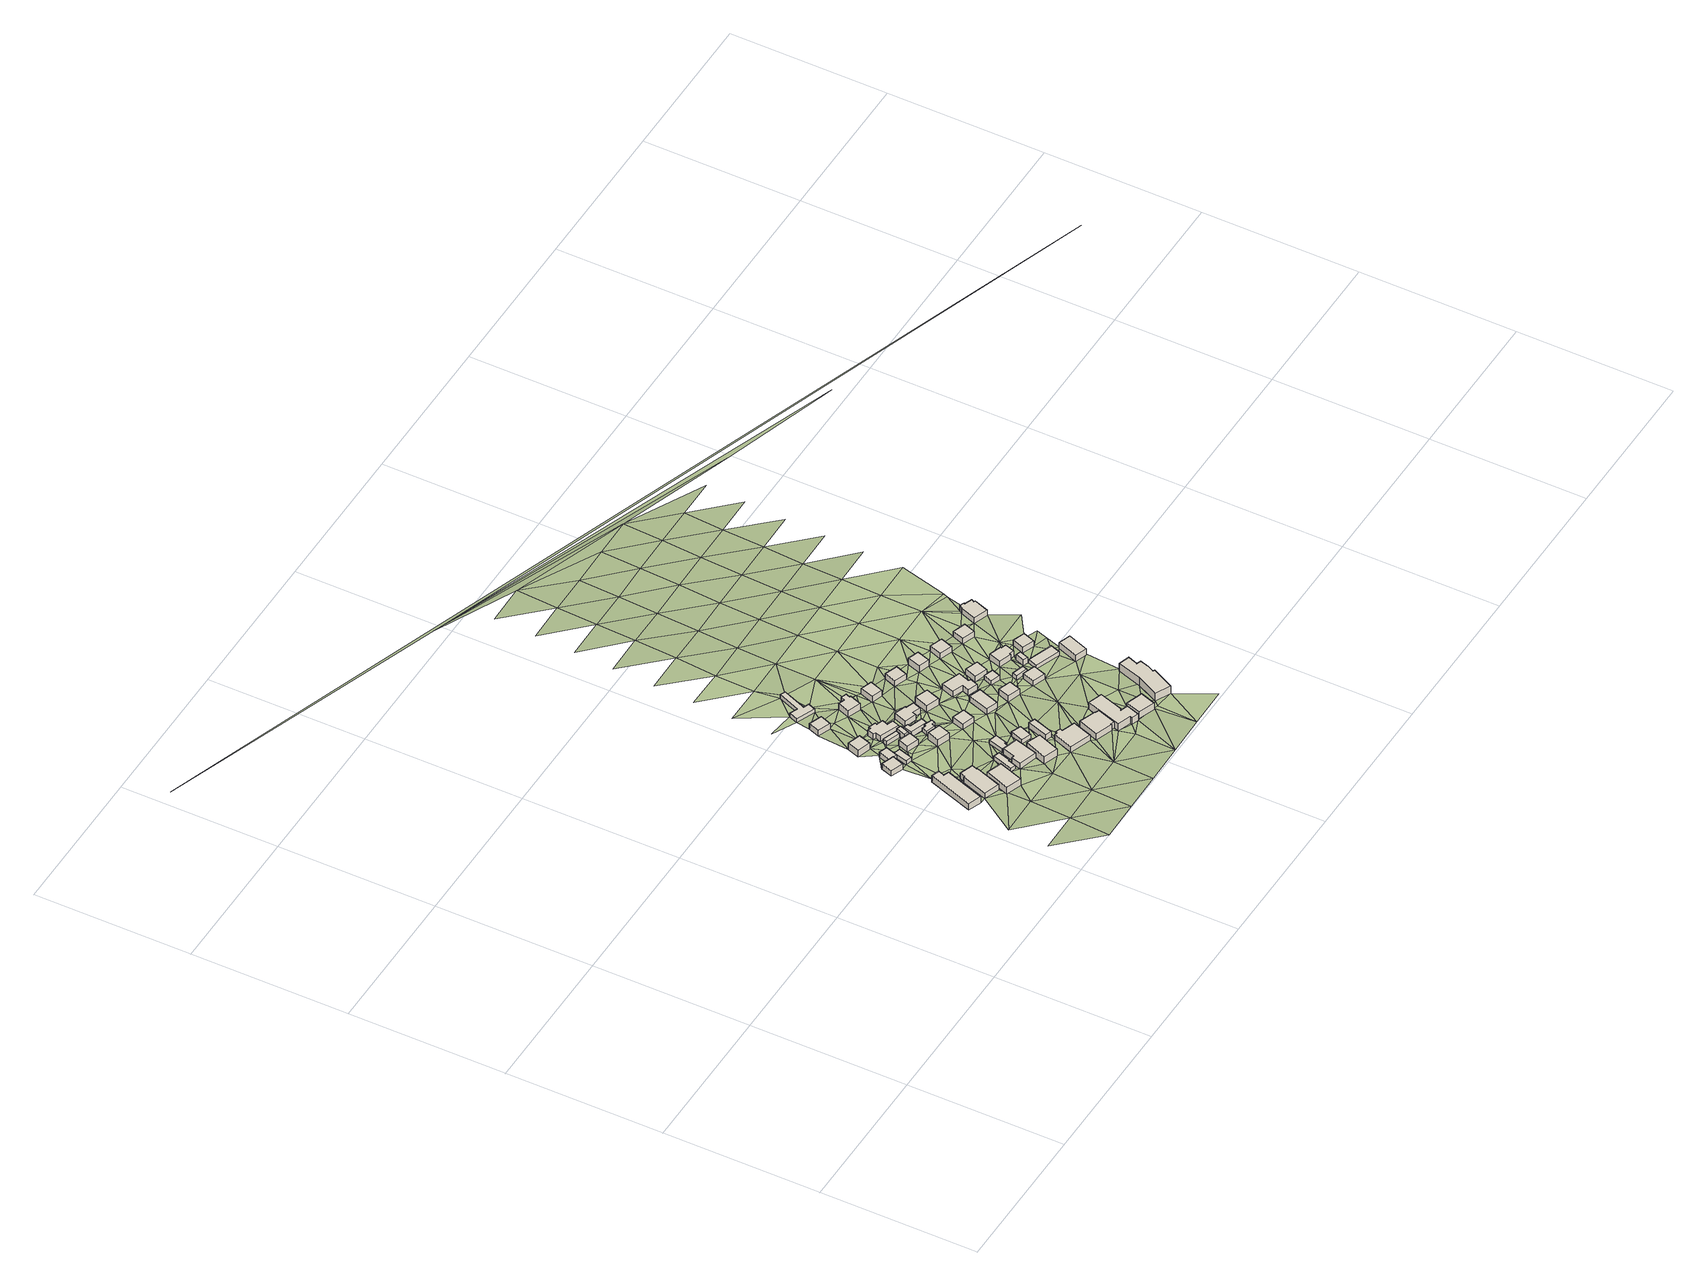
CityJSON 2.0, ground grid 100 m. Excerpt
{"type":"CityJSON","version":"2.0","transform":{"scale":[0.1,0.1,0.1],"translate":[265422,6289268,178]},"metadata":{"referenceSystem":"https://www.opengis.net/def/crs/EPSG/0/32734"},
"CityObjects":{
"building1":{"type":"Building","attributes":{"address":"20 Louwskloof Road Mamre 7347 Cape Town","building":"house","building:levels":"1","building_height":4.1,"roof_height":186.19,"ground_height":182.09,"plus_code":"4FRWFFRG+4QF"},"geometry":[{"type":"Solid","lod":"1","boundaries":[[[[0,1,2,3]],[[1,4,5,2]],[[4,6,7,5]],[[6,8,9,7]],[[8,10,11,9]],[[10,0,3,11]],[[3,2,5,7,9,11]],[[10,8,6,4,1,0]]]]}]},
"building2":{"type":"Building","attributes":{"address":"21 Louwskloof Road Mamre 7347 Cape Town","building":"house","building:levels":"1","building_height":4.1,"roof_height":186.96,"ground_height":182.86,"plus_code":"4FRWFFRG+3RV"},"geometry":[{"type":"Solid","lod":"1","boundaries":[[[[12,13,14,15]],[[13,16,17,14]],[[16,18,19,17]],[[18,20,21,19]],[[20,22,23,21]],[[22,24,25,23]],[[24,26,27,25]],[[26,12,15,27]],[[15,14,17,19,21,23,25,27]],[[26,24,22,20,18,16,13,12]]]]}]},
"building3":{"type":"Building","attributes":{"address":"44 Frans Street Mamre 7347 Cape Town","building":"house","building:levels":"1","building_height":4.1,"roof_height":186.82,"ground_height":182.72,"plus_code":"4FRWFFRG+7QF"},"geometry":[{"type":"Solid","lod":"1","boundaries":[[[[28,29,30,31]],[[29,32,33,30]],[[32,34,35,33]],[[34,36,37,35]],[[36,38,39,37]],[[38,28,31,39]],[[31,30,33,35,37,39]],[[38,36,34,32,29,28]]]]}]},
"building4":{"type":"Building","attributes":{"address":"22 Louwskloof Road Mamre 7347 Cape Town","building":"house","building:levels":"1","building_height":4.1,"roof_height":186.96,"ground_height":182.86,"plus_code":"4FRWFFRG+3V2"},"geometry":[{"type":"Solid","lod":"1","boundaries":[[[[40,41,42,43]],[[41,44,45,42]],[[44,46,47,45]],[[46,40,43,47]],[[43,42,45,47]],[[46,44,41,40]]]]}]},
"building5":{"type":"Building","attributes":{"address":"Frans Street Mamre 7347 Cape Town","building":"cabin","building:levels":"1","building_height":2.8,"roof_height":186.61,"ground_height":183.81,"plus_code":"4FRWFFRG+7RR"},"geometry":[{"type":"Solid","lod":"1","boundaries":[[[[28,38,48,49]],[[38,36,50,48]],[[36,51,52,50]],[[51,53,54,52]],[[53,55,56,54]],[[55,28,49,56]],[[49,48,50,52,54,56]],[[55,53,51,36,38,28]]]]}]},
"building6":{"type":"Building","attributes":{"address":"Frans Street Mamre 7347 Cape Town","building":"cabin","building:levels":"1","building_height":2.8,"roof_height":186.61,"ground_height":183.81,"plus_code":"4FRWFFRG+7R7"},"geometry":[{"type":"Solid","lod":"1","boundaries":[[[[57,58,59,60]],[[58,61,62,59]],[[61,63,64,62]],[[63,57,60,64]],[[60,59,62,64]],[[63,61,58,57]]]]}]},
"building7":{"type":"Building","attributes":{"address":"23 Denne Crescent Mamre 7347 Cape Town","building":"house","building:levels":"1","building_height":4.1,"roof_height":188.23,"ground_height":184.13,"plus_code":"4FRWFFRG+9Q5"},"geometry":[{"type":"Solid","lod":"1","boundaries":[[[[65,66,67,68]],[[66,69,70,67]],[[69,71,72,70]],[[71,65,68,72]],[[68,67,70,72]],[[71,69,66,65]]]]}]},
"building8":{"type":"Building","attributes":{"address":"Louwskloof Road Mamre 7347 Cape Town","building":"cabin","building:levels":"1","building_height":2.8,"roof_height":186.78,"ground_height":183.98,"plus_code":"4FRWFFRG+3WJ"},"geometry":[{"type":"Solid","lod":"1","boundaries":[[[[73,74,75,76]],[[74,77,78,75]],[[77,79,80,78]],[[79,81,82,80]],[[81,83,84,82]],[[83,73,76,84]],[[76,75,78,80,82,84]],[[83,81,79,77,74,73]]]]}]},
"building9":{"type":"Building","attributes":{"address":"Frans Street Mamre 7347 Cape Town","building":"yes","building:levels":"1","building_height":4.1,"roof_height":187.91,"ground_height":183.81,"plus_code":"4FRWFFRG+7VC"},"geometry":[{"type":"Solid","lod":"1","boundaries":[[[[85,86,87,88]],[[86,89,90,87]],[[89,91,92,90]],[[91,85,88,92]],[[88,87,90,92]],[[91,89,86,85]]]]}]},
"building10":{"type":"Building","attributes":{"address":"34 Denne Crescent Mamre 7347 Cape Town","building":"house","building:levels":"1","building_height":4.1,"roof_height":188.61,"ground_height":184.51,"plus_code":"4FRWFFRG+FR2"},"geometry":[{"type":"Solid","lod":"1","boundaries":[[[[93,94,95,96]],[[94,97,98,95]],[[97,99,100,98]],[[99,93,96,100]],[[96,95,98,100]],[[99,97,94,93]]]]}]},
"building11":{"type":"Building","attributes":{"building":"cabin","building:levels":"1","building_height":2.8,"roof_height":186.93,"ground_height":184.13,"plus_code":"4FRWFFRG+8V6"},"geometry":[{"type":"Solid","lod":"1","boundaries":[[[[101,102,103,104]],[[102,105,106,103]],[[105,107,108,106]],[[107,101,104,108]],[[104,103,106,108]],[[107,105,102,101]]]]}]},
"building12":{"type":"Building","attributes":{"address":"23 Louwskloof Road Mamre 7347 Cape Town","building":"house","building:levels":"1","building_height":4.1,"roof_height":188.08,"ground_height":183.98,"plus_code":"4FRWFFRG+3W5"},"geometry":[{"type":"Solid","lod":"1","boundaries":[[[[109,110,111,112]],[[110,113,114,111]],[[113,115,116,114]],[[115,117,118,116]],[[117,119,120,118]],[[119,109,112,120]],[[112,111,114,116,118,120]],[[119,117,115,113,110,109]]]]}]},
"building13":{"type":"Building","attributes":{"address":"21 Denne Crescent Mamre 7347 Cape Town","building":"house","building:levels":"1","building_height":4.1,"roof_height":188.23,"ground_height":184.13,"plus_code":"4FRWFFRG+8VM"},"geometry":[{"type":"Solid","lod":"1","boundaries":[[[[121,122,123,124]],[[122,125,126,123]],[[125,127,128,126]],[[127,129,130,128]],[[129,131,132,130]],[[131,133,134,132]],[[133,135,136,134]],[[135,137,138,136]],[[137,139,140,138]],[[139,141,142,140]],[[141,143,144,142]],[[143,121,124,144]],[[124,123,126,128,130,132,134,136,138,140,142,144]],[[143,141,139,137,135,133,131,129,127,125,122,121]]]]}]},
"building14":{"type":"Building","attributes":{"address":"Denne Crescent Mamre 7347 Cape Town","building":"yes","building:levels":"1","building_height":4.1,"roof_height":187.91,"ground_height":183.81,"plus_code":"4FRWFFRG+7VW"},"geometry":[{"type":"Solid","lod":"1","boundaries":[[[[145,146,147,148]],[[146,149,150,147]],[[149,151,152,150]],[[151,145,148,152]],[[148,147,150,152]],[[151,149,146,145]]]]}]},
"building15":{"type":"Building","attributes":{"address":"40 Frans Street Mamre 7347 Cape Town","building":"house","building:levels":"1","building_height":4.1,"roof_height":188.96,"ground_height":184.86,"plus_code":"4FRWFFRG+6WF"},"geometry":[{"type":"Solid","lod":"1","boundaries":[[[[153,154,155,156]],[[154,157,158,155]],[[157,159,160,158]],[[159,153,156,160]],[[156,155,158,160]],[[159,157,154,153]]]]}]},
"building16":{"type":"Building","attributes":{"building":"cabin","building:levels":"1","building_height":2.8,"roof_height":186.78,"ground_height":183.98,"plus_code":"4FRWFFRG+4X6"},"geometry":[{"type":"Solid","lod":"1","boundaries":[[[[161,162,163,164]],[[162,165,166,163]],[[165,167,168,166]],[[167,169,170,168]],[[169,171,172,170]],[[171,161,164,172]],[[164,163,166,168,170,172]],[[171,169,167,165,162,161]]]]}]},
"building17":{"type":"Building","attributes":{"address":"24 Louwskloof Road Mamre 7347 Cape Town","building":"house","building:levels":"1","building_height":4.1,"roof_height":188.08,"ground_height":183.98,"plus_code":"4FRWFFRG+2XH"},"geometry":[{"type":"Solid","lod":"1","boundaries":[[[[173,174,175,176]],[[174,177,178,175]],[[177,179,180,178]],[[179,173,176,180]],[[176,175,178,180]],[[179,177,174,173]]]]}]},
"building18":{"type":"Building","attributes":{"building":"cabin","building:levels":"1","building_height":2.8,"roof_height":187.66,"ground_height":184.86,"plus_code":"4FRWFFRG+7WJ"},"geometry":[{"type":"Solid","lod":"1","boundaries":[[[[181,182,183,184]],[[182,185,186,183]],[[185,187,188,186]],[[187,189,190,188]],[[189,191,192,190]],[[191,181,184,192]],[[184,183,186,188,190,192]],[[191,189,187,185,182,181]]]]}]},
"building19":{"type":"Building","attributes":{"address":"32 Denne Crescent Mamre 7347 Cape Town","building":"cabin","building:levels":"1","building_height":2.8,"roof_height":187.82,"ground_height":185.02,"plus_code":"4FRWFFRG+GVJ"},"geometry":[{"type":"Solid","lod":"1","boundaries":[[[[193,194,195,196]],[[194,197,198,195]],[[197,199,200,198]],[[199,201,202,200]],[[201,203,204,202]],[[203,205,206,204]],[[205,207,208,206]],[[207,193,196,208]],[[196,195,198,200,202,204,206,208]],[[207,205,203,201,199,197,194,193]]]]}]},
"building20":{"type":"Building","attributes":{"building":"cabin","building:levels":"1","building_height":2.8,"roof_height":187.66,"ground_height":184.86,"plus_code":"4FRWFFRG+7W4"},"geometry":[{"type":"Solid","lod":"1","boundaries":[[[[209,210,211,212]],[[210,213,214,211]],[[213,215,216,214]],[[215,217,218,216]],[[217,219,220,218]],[[219,221,222,220]],[[221,223,224,222]],[[223,209,212,224]],[[212,211,214,216,218,220,222,224]],[[223,221,219,217,215,213,210,209]]]]}]},
"building21":{"type":"Building","attributes":{"address":"Louwskloof Road Mamre 7347 Cape Town","building":"cabin","building:levels":"1","building_height":2.8,"roof_height":187.24,"ground_height":184.44,"plus_code":"4FRWFFRH+32J"},"geometry":[{"type":"Solid","lod":"1","boundaries":[[[[225,226,227,228]],[[226,229,230,227]],[[229,231,232,230]],[[231,225,228,232]],[[228,227,230,232]],[[231,229,226,225]]]]}]},
"building22":{"type":"Building","attributes":{"address":"30 Denne Crescent Mamre 7347 Cape Town","building":"house","building:levels":"1","building_height":4.1,"roof_height":189.27,"ground_height":185.17,"plus_code":"4FRWFFRG+CWC"},"geometry":[{"type":"Solid","lod":"1","boundaries":[[[[233,234,235,236]],[[234,237,238,235]],[[237,239,240,238]],[[239,241,242,240]],[[241,243,244,242]],[[243,245,246,244]],[[245,247,248,246]],[[247,233,236,248]],[[236,235,238,240,242,244,246,248]],[[247,245,243,241,239,237,234,233]]]]}]},
"building23":{"type":"Building","attributes":{"address":"19 Denne Crescent Mamre 7347 Cape Town","building":"house","building:levels":"1","building_height":4.1,"roof_height":189.05,"ground_height":184.95,"plus_code":"4FRWFFRG+8W5"},"geometry":[{"type":"Solid","lod":"1","boundaries":[[[[249,250,251,252]],[[250,253,254,251]],[[253,255,256,254]],[[255,257,258,256]],[[257,259,260,258]],[[259,261,262,260]],[[261,263,264,262]],[[263,249,252,264]],[[252,251,254,256,258,260,262,264]],[[263,261,259,257,255,253,250,249]]]]}]},
"building24":{"type":"Building","attributes":{"address":"38 Frans Street Mamre 7347 Cape Town","building":"house","building:levels":"1","building_height":4.1,"roof_height":188.87,"ground_height":184.77,"plus_code":"4FRWFFRG+6X5"},"geometry":[{"type":"Solid","lod":"1","boundaries":[[[[265,266,267,268]],[[266,269,270,267]],[[269,271,272,270]],[[271,265,268,272]],[[268,267,270,272]],[[271,269,266,265]]]]}]},
"building25":{"type":"Building","attributes":{"address":"25 Louwskloof Road Mamre 7347 Cape Town","building":"house","building:levels":"1","building_height":4.1,"roof_height":187.24,"ground_height":183.14,"plus_code":"4FRWFFQH+X3J"},"geometry":[{"type":"Solid","lod":"1","boundaries":[[[[273,274,275,276]],[[274,277,278,275]],[[277,279,280,278]],[[279,281,282,280]],[[281,283,284,282]],[[283,285,286,284]],[[285,287,288,286]],[[287,273,276,288]],[[276,275,278,280,282,284,286,288]],[[287,285,283,281,279,277,274,273]]]]}]},
"building26":{"type":"Building","attributes":{"address":"Louwskloof Road Mamre 7347 Cape Town","building":"garage","building:levels":"1","building_height":4.1,"roof_height":188.54,"ground_height":184.44,"plus_code":"4FRWFFRH+325"},"geometry":[{"type":"Solid","lod":"1","boundaries":[[[[289,290,291,292]],[[290,293,294,291]],[[293,295,296,294]],[[295,289,292,296]],[[292,291,294,296]],[[295,293,290,289]]]]}]},
"building27":{"type":"Building","attributes":{"address":"17 Denne Crescent Mamre 7347 Cape Town","building":"house","building:levels":"1","building_height":4.1,"roof_height":189.68,"ground_height":185.58,"plus_code":"4FRWFFRH+72R"},"geometry":[{"type":"Solid","lod":"1","boundaries":[[[[297,298,299,300]],[[298,301,302,299]],[[301,303,304,302]],[[303,297,300,304]],[[300,299,302,304]],[[303,301,298,297]]]]}]},
"building28":{"type":"Building","attributes":{"address":"28 Denne Crescent Mamre 7347 Cape Town","building":"house","building:levels":"1","building_height":4.1,"roof_height":189.27,"ground_height":185.17,"plus_code":"4FRWFFRG+CX3"},"geometry":[{"type":"Solid","lod":"1","boundaries":[[[[305,306,307,308]],[[306,309,310,307]],[[309,311,312,310]],[[311,305,308,312]],[[308,307,310,312]],[[311,309,306,305]]]]}]},
"building29":{"type":"Building","attributes":{"address":"26 Louwskloof Road Mamre 7347 Cape Town","building":"house","building:levels":"1","building_height":4.1,"roof_height":187.64,"ground_height":183.54,"plus_code":"4FRWFFQH+X48"},"geometry":[{"type":"Solid","lod":"1","boundaries":[[[[313,314,315,316]],[[314,317,318,315]],[[317,319,320,318]],[[319,321,322,320]],[[321,323,324,322]],[[323,325,326,324]],[[325,327,328,326]],[[327,313,316,328]],[[316,315,318,320,322,324,326,328]],[[327,325,323,321,319,317,314,313]]]]}]},
"building30":{"type":"Building","attributes":{"address":"36 Frans Street Mamre 7347 Cape Town","building":"house","building:levels":"1","building_height":4.1,"roof_height":189.36,"ground_height":185.26,"plus_code":"4FRWFFRH+53V"},"geometry":[{"type":"Solid","lod":"1","boundaries":[[[[329,330,331,332]],[[330,333,334,331]],[[333,335,336,334]],[[335,329,332,336]],[[332,331,334,336]],[[335,333,330,329]]]]}]},
"building31":{"type":"Building","attributes":{"address":"27 Louwskloof Road Mamre 7347 Cape Town","building":"house","building:levels":"1","building_height":4.1,"roof_height":187.64,"ground_height":183.54,"plus_code":"4FRWFFQH+X58"},"geometry":[{"type":"Solid","lod":"1","boundaries":[[[[337,338,339,340]],[[338,341,342,339]],[[341,343,344,342]],[[343,345,346,344]],[[345,347,348,346]],[[347,349,350,348]],[[349,351,352,350]],[[351,353,354,352]],[[353,337,340,354]],[[340,339,342,344,346,348,350,352,354]],[[353,351,349,347,345,343,341,338,337]]]]}]},
"building32":{"type":"Building","attributes":{"address":"15 Denne Crescent Mamre 7347 Cape Town","building":"house","building:levels":"1","building_height":4.1,"roof_height":189.68,"ground_height":185.58,"plus_code":"4FRWFFRH+735"},"geometry":[{"type":"Solid","lod":"1","boundaries":[[[[355,356,357,358]],[[356,359,360,357]],[[359,361,362,360]],[[361,363,364,362]],[[363,365,366,364]],[[365,367,368,366]],[[367,369,370,368]],[[369,355,358,370]],[[358,357,360,362,364,366,368,370]],[[369,367,365,363,361,359,356,355]]]]}]},
"building33":{"type":"Building","attributes":{"address":"26 Denne Crescent Mamre 7347 Cape Town","building":"house","building:levels":"1","building_height":4.1,"roof_height":189.79,"ground_height":185.69,"plus_code":"4FRWFFRH+92Q"},"geometry":[{"type":"Solid","lod":"1","boundaries":[[[[371,372,373,374]],[[372,375,376,373]],[[375,377,378,376]],[[377,371,374,378]],[[374,373,376,378]],[[377,375,372,371]]]]}]},
"building34":{"type":"Building","attributes":{"address":"34 Frans Street Mamre 7347 Cape Town","building":"house","building:levels":"1","building_height":4.1,"roof_height":189.6,"ground_height":185.5,"plus_code":"4FRWFFRH+547"},"geometry":[{"type":"Solid","lod":"1","boundaries":[[[[379,380,381,382]],[[380,383,384,381]],[[383,385,386,384]],[[385,379,382,386]],[[382,381,384,386]],[[385,383,380,379]]]]}]},
"building35":{"type":"Building","attributes":{"address":"28 Louwskloof Road Mamre 7347 Cape Town","building":"house","building:levels":"1","building_height":4.1,"roof_height":187.34,"ground_height":183.24,"plus_code":"4FRWFFQH+W68"},"geometry":[{"type":"Solid","lod":"1","boundaries":[[[[387,388,389,390]],[[388,391,392,389]],[[391,393,394,392]],[[393,387,390,394]],[[390,389,392,394]],[[393,391,388,387]]]]}]},
"building36":{"type":"Building","attributes":{"building":"cabin","building:levels":"1","building_height":2.8,"roof_height":188.76,"ground_height":185.96,"plus_code":"4FRWFFRH+656"},"geometry":[{"type":"Solid","lod":"1","boundaries":[[[[395,396,397,398]],[[396,399,400,397]],[[399,401,402,400]],[[401,395,398,402]],[[398,397,400,402]],[[401,399,396,395]]]]}]},
"building37":{"type":"Building","attributes":{"address":"13 Denne Crescent Mamre 7347 Cape Town","building":"house","building:levels":"1","building_height":4.1,"roof_height":190.06,"ground_height":185.96,"plus_code":"4FRWFFRH+64X"},"geometry":[{"type":"Solid","lod":"1","boundaries":[[[[403,404,405,406]],[[404,407,408,405]],[[407,409,410,408]],[[409,403,406,410]],[[406,405,408,410]],[[409,407,404,403]]]]}]},
"building38":{"type":"Building","attributes":{"address":"24 Denne Crescent Mamre 7347 Cape Town","building":"house","building:levels":"1","building_height":4.1,"roof_height":190.42,"ground_height":186.32,"plus_code":"4FRWFFRH+947"},"geometry":[{"type":"Solid","lod":"1","boundaries":[[[[411,412,413,414]],[[412,415,416,413]],[[415,417,418,416]],[[417,411,414,418]],[[414,413,416,418]],[[417,415,412,411]]]]}]},
"building39":{"type":"Building","attributes":{"address":"32 Frans Street Mamre 7347 Cape Town","building":"house","building:levels":"1","building_height":4.1,"roof_height":189.6,"ground_height":185.5,"plus_code":"4FRWFFRH+45Q"},"geometry":[{"type":"Solid","lod":"1","boundaries":[[[[419,420,421,422]],[[420,423,424,421]],[[423,425,426,424]],[[425,419,422,426]],[[422,421,424,426]],[[425,423,420,419]]]]}]},
"building40":{"type":"Building","attributes":{"building":"cabin","building:levels":"1","building_height":2.8,"roof_height":188.3,"ground_height":185.5,"plus_code":"4FRWFFRH+559"},"geometry":[{"type":"Solid","lod":"1","boundaries":[[[[427,428,429,430]],[[428,431,432,429]],[[431,433,434,432]],[[433,427,430,434]],[[430,429,432,434]],[[433,431,428,427]]]]}]},
"building41":{"type":"Building","attributes":{"address":"22 Denne Crescent Mamre 7347 Cape Town","building":"house","building:levels":"1","building_height":4.1,"roof_height":190.42,"ground_height":186.32,"plus_code":"4FRWFFRH+85P"},"geometry":[{"type":"Solid","lod":"1","boundaries":[[[[435,436,437,438]],[[436,439,440,437]],[[439,441,442,440]],[[441,435,438,442]],[[438,437,440,442]],[[441,439,436,435]]]]}]},
"building42":{"type":"Building","attributes":{"address":"29 Louwskloof Road Mamre 7347 Cape Town","building":"house","building:levels":"1","building_height":4.1,"roof_height":189.03,"ground_height":184.93,"plus_code":"4FRWFFQH+W8M"},"geometry":[{"type":"Solid","lod":"1","boundaries":[[[[443,444,445,446]],[[444,447,448,445]],[[447,449,450,448]],[[449,451,452,450]],[[451,453,454,452]],[[453,455,456,454]],[[455,457,458,456]],[[457,459,460,458]],[[459,461,462,460]],[[461,443,446,462]],[[446,445,448,450,452,454,456,458,460,462]],[[461,459,457,455,453,451,449,447,444,443]]]]}]},
"building43":{"type":"Building","attributes":{"address":"11 Denne Crescent Mamre 7347 Cape Town","building":"house","building:levels":"1","building_height":4.1,"roof_height":190.44,"ground_height":186.34,"plus_code":"4FRWFFRH+667"},"geometry":[{"type":"Solid","lod":"1","boundaries":[[[[463,464,465,466]],[[464,467,468,465]],[[467,469,470,468]],[[469,471,472,470]],[[471,473,474,472]],[[473,475,476,474]],[[475,477,478,476]],[[477,463,466,478]],[[466,465,468,470,472,474,476,478]],[[477,475,473,471,469,467,464,463]]]]}]},
"building44":{"type":"Building","attributes":{"address":"Denne Crescent Mamre 7347 Cape Town","building":"yes","building:levels":"1","building_height":4.1,"roof_height":189.75,"ground_height":185.65,"plus_code":"4FRWFFRH+56Q"},"geometry":[{"type":"Solid","lod":"1","boundaries":[[[[479,480,481,482]],[[480,483,484,481]],[[483,485,486,484]],[[485,479,482,486]],[[482,481,484,486]],[[485,483,480,479]]]]}]},
"building45":{"type":"Building","attributes":{"address":"Frans Street Mamre 7347 Cape Town","building":"cabin","building:levels":"1","building_height":2.8,"roof_height":188.45,"ground_height":185.65,"plus_code":"4FRWFFRH+47V"},"geometry":[{"type":"Solid","lod":"1","boundaries":[[[[487,488,489,490]],[[488,491,492,489]],[[491,493,494,492]],[[493,487,490,494]],[[490,489,492,494]],[[493,491,488,487]]]]}]},
"building46":{"type":"Building","attributes":{"address":"20 Denne Crescent Mamre 7347 Cape Town","building":"house","building:levels":"1","building_height":4.1,"roof_height":190.95,"ground_height":186.85,"plus_code":"4FRWFFRH+869"},"geometry":[{"type":"Solid","lod":"1","boundaries":[[[[495,496,497,498]],[[496,499,500,497]],[[499,501,502,500]],[[501,495,498,502]],[[498,497,500,502]],[[501,499,496,495]]]]}]},
"building47":{"type":"Building","attributes":{"address":"9 Denne Crescent Mamre 7347 Cape Town","building":"house","building:levels":"1","building_height":4.1,"roof_height":189.75,"ground_height":185.65,"plus_code":"4FRWFFRH+675"},"geometry":[{"type":"Solid","lod":"1","boundaries":[[[[503,504,505,506]],[[504,507,508,505]],[[507,509,510,508]],[[509,503,506,510]],[[506,505,508,510]],[[509,507,504,503]]]]}]},
"building48":{"type":"Building","attributes":{"address":"Frans Street Mamre 7347 Cape Town","building":"house","building:levels":"1","building_height":4.1,"roof_height":189.6,"ground_height":185.5,"plus_code":"4FRWFFRH+484"},"geometry":[{"type":"Solid","lod":"1","boundaries":[[[[511,512,513,514]],[[512,515,516,513]],[[515,517,518,516]],[[517,511,514,518]],[[514,513,516,518]],[[517,515,512,511]]]]}]},
"building49":{"type":"Building","attributes":{"address":"18 Denne Crescent Mamre 7347 Cape Town","building":"house","building:levels":"1","building_height":4.1,"roof_height":190.95,"ground_height":186.85,"plus_code":"4FRWFFRH+88G"},"geometry":[{"type":"Solid","lod":"1","boundaries":[[[[519,520,521,522]],[[520,523,524,521]],[[523,525,526,524]],[[525,527,528,526]],[[527,529,530,528]],[[529,531,532,530]],[[531,533,534,532]],[[533,535,536,534]],[[535,537,538,536]],[[537,519,522,538]],[[522,521,524,526,528,530,532,534,536,538]],[[537,535,533,531,529,527,525,523,520,519]]]]}]},
"terrain1":{"type":"TINRelief","geometry":[{"type":"CompositeSurface","lod":"1","boundaries":[[[539,540,541]],[[540,542,543]],[[543,544,18]],[[544,543,542]],[[545,540,539]],[[546,1,18]],[[18,544,20]],[[546,547,1]],[[548,542,540]],[[44,544,542]],[[548,540,545]],[[544,549,20]],[[550,546,551]],[[552,553,547]],[[547,546,550]],[[554,58,34]],[[552,61,554]],[[20,549,22]],[[547,555,552]],[[58,554,61]],[[550,555,547]],[[34,58,556]],[[44,542,557]],[[28,558,29]],[[555,550,559]],[[557,542,548]],[[58,560,556]],[[24,22,559]],[[57,560,58]],[[66,558,561]],[[83,562,44]],[[83,44,109]],[[555,154,552]],[[549,81,22]],[[560,57,563]],[[61,552,154]],[[559,22,81]],[[109,44,557]],[[563,561,558]],[[57,63,563]],[[61,86,63]],[[549,562,81]],[[61,564,86]],[[548,545,565]],[[109,73,83]],[[562,83,81]],[[154,564,61]],[[63,85,563]],[[563,566,561]],[[567,555,559]],[[73,109,119]],[[85,63,86]],[[73,119,74]],[[568,563,85]],[[568,566,563]],[[65,569,93]],[[86,564,89]],[[570,561,127]],[[570,569,65]],[[561,566,131]],[[77,74,119]],[[131,127,561]],[[173,109,557]],[[77,119,117]],[[559,81,567]],[[564,154,89]],[[555,571,154]],[[274,557,548]],[[570,127,125]],[[117,115,77]],[[131,129,127]],[[568,85,101]],[[110,109,173]],[[193,207,572]],[[115,79,77]],[[566,573,131]],[[570,125,121]],[[555,567,571]],[[85,146,101]],[[574,548,565]],[[91,146,85]],[[570,575,569]],[[173,557,576]],[[577,81,79]],[[162,79,115]],[[578,89,154]],[[125,122,121]],[[89,182,91]],[[573,579,131]],[[149,146,91]],[[574,274,548]],[[146,579,101]],[[233,570,121]],[[133,131,579]],[[217,182,89]],[[79,162,577]],[[115,165,162]],[[193,580,194]],[[578,217,89]],[[91,182,149]],[[569,575,581]],[[110,173,582]],[[573,101,579]],[[577,567,81]],[[233,575,570]],[[576,557,274]],[[581,194,580]],[[149,182,583]],[[115,113,165]],[[149,583,584]],[[585,207,203]],[[215,182,217]],[[133,579,584]],[[582,113,110]],[[143,233,121]],[[165,169,167]],[[139,143,141]],[[578,219,217]],[[113,169,165]],[[210,182,215]],[[250,584,583]],[[133,584,250]],[[137,586,139]],[[581,575,247]],[[587,219,578]],[[588,250,583]],[[133,250,586]],[[567,577,589]],[[590,182,210]],[[567,266,571]],[[582,225,113]],[[215,213,210]],[[205,203,207]],[[194,581,247]],[[571,266,587]],[[247,575,233]],[[585,203,591]],[[143,139,592]],[[169,113,593]],[[139,586,249]],[[594,253,588]],[[250,249,586]],[[582,595,225]],[[592,233,143]],[[253,250,588]],[[589,169,593]],[[219,587,223]],[[593,113,225]],[[576,274,273]],[[221,219,223]],[[574,565,596]],[[576,290,597]],[[210,209,590]],[[197,194,247]],[[598,253,594]],[[567,589,599]],[[582,597,595]],[[290,576,273]],[[567,599,266]],[[277,274,574]],[[600,223,587]],[[590,209,598]],[[209,223,601]],[[600,587,266]],[[197,201,199]],[[139,249,602]],[[223,600,601]],[[591,603,604]],[[600,209,601]],[[247,605,197]],[[139,606,592]],[[253,598,257]],[[598,209,298]],[[290,273,293]],[[602,606,139]],[[597,290,289]],[[574,314,277]],[[289,595,597]],[[247,607,605]],[[255,253,257]],[[201,591,203]],[[249,263,602]],[[209,600,298]],[[608,589,593]],[[273,285,293]],[[285,273,287]],[[595,289,609]],[[598,298,257]],[[333,599,589]],[[314,574,610]],[[263,261,259]],[[285,295,293]],[[608,593,609]],[[603,611,612]],[[613,574,596]],[[614,615,616]],[[201,197,617]],[[616,592,618]],[[605,617,197]],[[257,298,259]],[[608,333,589]],[[592,606,618]],[[602,263,297]],[[295,609,289]],[[283,295,285]],[[600,619,298]],[[619,600,620]],[[618,614,616]],[[599,333,620]],[[259,297,263]],[[574,338,610]],[[574,613,338]],[[283,281,279]],[[606,602,309]],[[621,277,314]],[[298,297,259]],[[617,605,614]],[[201,622,591]],[[623,618,606]],[[621,279,277]],[[591,622,603]],[[614,618,617]],[[380,609,295]],[[602,297,372]],[[624,625,611]],[[626,620,333]],[[602,372,309]],[[608,609,380]],[[618,623,617]],[[620,627,619]],[[333,608,335]],[[295,283,628]],[[622,201,617]],[[620,626,627]],[[629,610,630]],[[283,279,628]],[[338,630,610]],[[623,631,617]],[[345,613,596]],[[619,627,356]],[[335,608,380]],[[338,613,343]],[[611,603,632]],[[628,279,621]],[[633,619,355]],[[297,633,634]],[[356,355,619]],[[635,636,624]],[[637,630,338]],[[309,638,631]],[[372,297,634]],[[638,309,372]],[[341,338,343]],[[361,627,626]],[[380,295,639]],[[343,613,345]],[[603,622,632]],[[356,627,359]],[[640,641,621]],[[361,626,642]],[[335,380,643]],[[639,295,628]],[[361,359,627]],[[335,643,642]],[[637,338,641]],[[640,644,637]],[[633,355,634]],[[345,596,645]],[[641,628,621]],[[646,624,611]],[[634,375,372]],[[642,363,361]],[[637,641,640]],[[596,647,645]],[[617,631,648]],[[638,649,631]],[[650,651,635]],[[648,622,617]],[[652,345,388]],[[646,611,632]],[[642,643,653]],[[654,655,652]],[[634,355,412]],[[642,653,363]],[[375,634,412]],[[645,388,345]],[[652,388,656]],[[638,657,649]],[[654,652,656]],[[649,648,631]],[[363,404,658]],[[653,643,659]],[[420,639,628]],[[658,660,367]],[[635,624,661]],[[656,662,654]],[[653,663,363]],[[404,363,663]],[[664,665,650]],[[639,666,659]],[[660,667,355]],[[375,411,657]],[[412,355,667]],[[411,375,412]],[[403,658,404]],[[639,420,666]],[[668,632,622]],[[403,660,658]],[[649,657,411]],[[659,401,653]],[[624,646,661]],[[647,669,645]],[[670,628,641]],[[423,420,628]],[[428,659,666]],[[663,407,404]],[[648,668,622]],[[401,659,427]],[[420,419,666]],[[662,656,671]],[[428,427,659]],[[669,443,645]],[[672,650,635]],[[641,662,670]],[[666,419,428]],[[673,407,663]],[[444,669,647]],[[660,403,436]],[[674,645,443]],[[656,674,671]],[[667,660,436]],[[646,632,675]],[[628,670,423]],[[635,661,672]],[[673,409,407]],[[464,673,401]],[[464,401,427]],[[428,419,431]],[[676,649,411]],[[669,444,443]],[[676,648,649]],[[668,675,632]],[[671,670,662]],[[444,647,677]],[[439,403,409]],[[674,443,678]],[[679,431,419]],[[667,435,680]],[[427,433,464]],[[681,664,650]],[[436,403,439]],[[409,673,463]],[[435,667,436]],[[671,674,678]],[[463,673,464]],[[676,411,680]],[[423,488,679]],[[682,661,646]],[[431,679,488]],[[431,488,433]],[[650,672,681]],[[433,683,464]],[[433,488,480]],[[684,664,685]],[[648,686,668]],[[680,435,676]],[[675,682,646]],[[480,683,433]],[[480,488,487]],[[463,495,409]],[[670,512,423]],[[423,491,488]],[[671,687,670]],[[687,671,678]],[[439,409,495]],[[480,487,483]],[[683,480,479]],[[676,686,648]],[[672,661,688]],[[683,689,690]],[[676,435,441]],[[479,689,683]],[[491,423,512]],[[483,487,504]],[[689,479,485]],[[439,495,441]],[[675,668,691]],[[483,504,485]],[[682,688,661]],[[485,504,689]],[[692,463,693]],[[694,693,695]],[[463,496,495]],[[696,670,687]],[[670,696,512]],[[691,668,686]],[[487,507,504]],[[441,495,501]],[[697,694,689]],[[689,504,697]],[[664,681,698]],[[463,692,496]],[[692,693,694]],[[699,681,672]],[[487,493,507]],[[692,694,697]],[[700,682,675]],[[701,676,441]],[[702,491,512]],[[688,699,672]],[[686,676,701]],[[493,491,702]],[[501,701,441]],[[691,700,675]],[[692,697,703]],[[501,499,704]],[[493,705,507]],[[692,519,496]],[[493,702,705]],[[688,682,706]],[[499,496,519]],[[699,698,681]],[[701,501,704]],[[707,703,507]],[[704,499,519]],[[708,691,686]],[[507,705,707]],[[706,682,700]],[[692,703,709]],[[692,710,519]],[[664,698,685]],[[708,686,701]],[[704,519,537]],[[711,699,688]],[[704,537,701]],[[712,713,684]],[[709,710,692]],[[700,691,714]],[[711,688,706]],[[701,537,533]],[[708,714,691]],[[533,537,535]],[[715,698,699]],[[701,533,716]],[[708,701,717]],[[718,706,700]],[[715,699,711]],[[719,716,533]],[[701,716,717]],[[718,700,714]],[[720,684,685]],[[711,706,721]],[[685,698,715]],[[714,708,722]],[[717,722,708]],[[706,718,721]],[[723,715,711]],[[724,718,714]],[[711,721,723]],[[725,685,715]],[[721,718,726]],[[715,723,725]],[[727,723,721]],[[685,725,728]],[[729,725,723]],[[684,720,730]]]}]}
},
"vertices":[
[2102,769,34],[2184,740,34],[2184,740,82],[2102,769,82],[2272,993,34],[2272,993,82],[2239,1004,34],[2239,1004,82],[2253,1043,34],[2253,1043,82],[2203,1060,34],[2203,1060,82],
[2290,928,49],[2278,893,49],[2278,893,90],[2290,928,90],[2271,897,49],[2271,897,90],[2211,730,49],[2211,730,90],[2310,696,49],[2310,696,90],[2369,863,49],[2369,863,90],[2364,864,49],[2364,864,90],[2376,899,49],[2376,899,90],
[2201,1329,47],[2149,1348,47],[2149,1348,88],[2201,1329,88],[2122,1273,47],[2122,1273,88],[2201,1245,47],[2201,1245,88],[2227,1316,47],[2227,1316,88],[2228,1321,47],[2228,1321,88],
[2368,801,38],[2314,645,38],[2314,645,90],[2368,801,90],[2412,611,38],[2412,611,90],[2466,767,38],[2466,767,90],
[2228,1321,86],[2201,1329,86],[2227,1316,86],[2251,1309,47],[2251,1309,86],[2277,1390,47],[2277,1390,86],[2225,1406,47],[2225,1406,86],
[2259,1332,58],[2232,1241,58],[2232,1241,86],[2259,1332,86],[2273,1229,58],[2273,1229,86],[2300,1320,58],[2300,1320,86],
[2190,1586,53],[2165,1508,53],[2165,1508,102],[2190,1586,102],[2248,1482,53],[2248,1482,102],[2273,1559,53],[2273,1559,102],
[2494,690,60],[2510,741,60],[2510,741,88],[2494,690,88],[2517,741,60],[2517,741,88],[2542,820,60],[2542,820,88],[2502,832,60],[2502,832,88],[2461,701,60],[2461,701,88],
[2349,1352,58],[2327,1285,58],[2327,1285,99],[2349,1352,99],[2407,1259,58],[2407,1259,99],[2429,1326,58],[2429,1326,99],
[2195,1779,64],[2277,1749,64],[2277,1749,106],[2195,1779,106],[2303,1819,64],[2303,1819,106],[2221,1849,64],[2221,1849,106],
[2409,1380,58],[2418,1407,58],[2418,1407,89],[2409,1380,89],[2327,1438,58],[2327,1438,89],[2318,1411,58],[2318,1411,89],
[2508,669,60],[2626,635,60],[2626,635,101],[2508,669,101],[2668,780,60],[2668,780,101],[2569,809,60],[2569,809,101],[2545,728,60],[2545,728,101],[2526,733,60],[2526,733,101],
[2360,1548,61],[2356,1534,61],[2356,1534,102],[2360,1548,102],[2335,1541,61],[2335,1541,102],[2321,1498,61],[2321,1498,102],[2337,1492,61],[2337,1492,102],[2325,1458,61],[2325,1458,102],[2453,1409,61],[2453,1409,102],[2468,1456,61],[2468,1456,102],[2430,1469,61],[2430,1469,102],[2443,1507,61],[2443,1507,102],[2402,1520,61],[2402,1520,102],[2406,1533,61],[2406,1533,102],
[2426,1408,58],[2404,1349,58],[2404,1349,99],[2426,1408,99],[2433,1338,58],[2433,1338,99],[2455,1398,58],[2455,1398,99],
[2473,1234,58],[2447,1158,58],[2447,1158,110],[2473,1234,110],[2528,1130,58],[2528,1130,110],[2554,1207,58],[2554,1207,110],
[2605,917,60],[2576,819,60],[2576,819,88],[2605,917,88],[2616,807,60],[2616,807,88],[2624,831,60],[2624,831,88],[2634,827,60],[2634,827,88],[2657,902,60],[2657,902,88],
[2622,577,46],[2712,544,46],[2712,544,101],[2622,577,101],[2765,687,46],[2765,687,101],[2675,720,46],[2675,720,101],
[2460,1381,58],[2441,1325,58],[2441,1325,97],[2460,1381,97],[2553,1288,58],[2553,1288,97],[2566,1326,58],[2566,1326,97],[2483,1354,58],[2483,1354,97],[2488,1372,58],[2488,1372,97],
[2226,1933,70],[2345,1885,70],[2345,1885,98],[2226,1933,98],[2364,1932,70],[2364,1932,98],[2329,1946,70],[2329,1946,98],[2389,2096,70],[2389,2096,98],[2355,2110,70],[2355,2110,98],[2298,1970,70],[2298,1970,98],[2249,1990,70],[2249,1990,98],
[2584,1273,69],[2531,1290,69],[2531,1290,97],[2584,1273,97],[2527,1278,69],[2527,1278,97],[2501,1286,69],[2501,1286,97],[2490,1252,69],[2490,1252,97],[2549,1233,69],[2549,1233,97],[2556,1255,69],[2556,1255,97],[2576,1248,69],[2576,1248,97],
[2689,759,60],[2752,736,60],[2752,736,92],[2689,759,92],[2782,817,60],[2782,817,92],[2720,841,60],[2720,841,92],
[2409,1706,65],[2493,1676,65],[2493,1676,113],[2409,1706,113],[2520,1752,65],[2520,1752,113],[2512,1755,65],[2512,1755,113],[2522,1783,65],[2522,1783,113],[2486,1795,65],[2486,1795,113],[2477,1768,65],[2477,1768,113],[2436,1782,65],[2436,1782,113],
[2519,1472,69],[2490,1389,69],[2490,1389,111],[2519,1472,111],[2566,1363,69],[2566,1363,111],[2575,1387,69],[2575,1387,111],[2626,1370,69],[2626,1370,111],[2644,1422,69],[2644,1422,111],[2593,1439,69],[2593,1439,111],[2596,1446,69],[2596,1446,111],
[2650,1176,68],[2625,1099,68],[2625,1099,109],[2650,1176,109],[2705,1073,68],[2705,1073,109],[2730,1150,68],[2730,1150,109],
[2818,619,51],[2772,491,51],[2772,491,92],[2818,619,92],[2907,444,51],[2907,444,92],[2951,569,51],[2951,569,92],[2866,598,51],[2866,598,92],[2872,615,51],[2872,615,92],[2841,626,51],[2841,626,92],[2836,613,51],[2836,613,92],
[2819,784,64],[2776,654,64],[2776,654,105],[2819,784,105],[2817,641,64],[2817,641,105],[2860,771,64],[2860,771,105],
[2684,1433,69],[2652,1341,69],[2652,1341,117],[2684,1433,117],[2735,1312,69],[2735,1312,117],[2767,1403,69],[2767,1403,117],
[2603,1732,69],[2575,1647,69],[2575,1647,113],[2603,1732,113],[2646,1623,69],[2646,1623,113],[2675,1708,69],[2675,1708,113],
[2976,548,51],[2928,417,51],[2928,417,96],[2976,548,96],[3036,378,51],[3036,378,96],[3038,385,51],[3038,385,96],[3063,376,51],[3063,376,96],[3104,497,51],[3104,497,96],[3082,505,51],[3082,505,96],[3083,509,51],[3083,509,96],
[2915,1148,73],[2840,1174,73],[2840,1174,114],[2915,1148,114],[2794,1040,73],[2794,1040,114],[2869,1015,73],[2869,1015,114],
[3133,578,45],[3058,347,45],[3058,347,96],[3133,578,96],[3142,320,45],[3142,320,96],[3138,308,45],[3138,308,96],[3183,292,45],[3183,292,96],[3212,375,45],[3212,375,96],[3164,390,45],[3164,390,96],[3175,396,45],[3175,396,96],[3224,548,45],[3224,548,96],
[2851,1353,76],[2823,1272,76],[2823,1272,117],[2851,1353,117],[2894,1247,76],[2894,1247,117],[2878,1202,76],[2878,1202,117],[2941,1180,76],[2941,1180,117],[2959,1233,76],[2959,1233,117],[2945,1238,76],[2945,1238,117],[2971,1311,76],[2971,1311,117],
[2770,1670,77],[2743,1594,77],[2743,1594,118],[2770,1670,118],[2822,1565,77],[2822,1565,118],[2849,1642,77],[2849,1642,118],
[2967,1058,73],[2942,983,73],[2942,983,116],[2967,1058,116],[3024,956,73],[3024,956,116],[3048,1031,73],[3048,1031,116],
[3235,391,45],[3202,294,45],[3202,294,93],[3235,391,93],[3307,259,45],[3307,259,93],[3340,356,45],[3340,356,93],
[3092,1166,75],[3033,1187,75],[3033,1187,108],[3092,1166,108],[3013,1130,75],[3013,1130,108],[3072,1110,75],[3072,1110,108],
[3015,1296,80],[2987,1219,80],[2987,1219,121],[3015,1296,121],[3070,1191,80],[3070,1191,121],[3097,1268,80],[3097,1268,121],
[2935,1615,77],[2907,1532,77],[2907,1532,124],[2935,1615,124],[2978,1508,77],[2978,1508,124],[3005,1592,77],[3005,1592,124],
[3145,1000,75],[3118,922,75],[3118,922,116],[3145,1000,116],[3198,895,75],[3198,895,116],[3224,973,75],[3224,973,116],
[3129,1060,75],[3119,1028,75],[3119,1028,103],[3129,1060,103],[3196,1006,75],[3196,1006,103],[3206,1037,75],[3206,1037,103],
[3082,1557,83],[3054,1478,83],[3054,1478,124],[3082,1557,124],[3134,1450,83],[3134,1450,124],[3162,1530,83],[3162,1530,124],
[3363,281,52],[3457,235,52],[3457,235,110],[3363,281,110],[3527,376,52],[3527,376,110],[3517,382,52],[3517,382,110],[3537,423,52],[3537,423,110],[3553,479,52],[3553,479,110],[3526,489,52],[3526,489,110],[3549,553,52],[3549,553,110],[3478,575,52],[3478,575,110],[3431,423,52],[3431,423,110],
[3183,1236,80],[3158,1158,80],[3158,1158,124],[3183,1236,124],[3239,1132,80],[3239,1132,124],[3242,1141,80],[3242,1141,124],[3272,1131,80],[3272,1131,124],[3292,1194,80],[3292,1194,124],[3261,1203,80],[3261,1203,124],[3263,1210,80],[3263,1210,124],
[3256,1108,77],[3237,1051,77],[3237,1051,118],[3256,1108,118],[3268,1040,77],[3268,1040,118],[3288,1098,77],[3288,1098,118],
[3268,1035,77],[3247,974,77],[3247,974,104],[3268,1035,104],[3406,917,77],[3406,917,104],[3428,978,77],[3428,978,104],
[3217,1425,88],[3299,1397,88],[3299,1397,129],[3217,1425,129],[3325,1471,88],[3325,1471,129],[3243,1500,88],[3243,1500,129],
[3351,1179,77],[3324,1102,77],[3324,1102,118],[3351,1179,118],[3402,1075,77],[3402,1075,118],[3429,1153,77],[3429,1153,118],
[3461,948,69],[3414,816,69],[3414,816,116],[3461,948,116],[3489,789,69],[3489,789,116],[3537,921,69],[3537,921,116],
[3393,1451,88],[3484,1418,88],[3484,1418,129],[3393,1451,129],[3519,1513,88],[3519,1513,129],[3510,1516,88],[3510,1516,129],[3517,1535,88],[3517,1535,129],[3471,1552,88],[3471,1552,129],[3474,1559,88],[3474,1559,129],[3444,1571,88],[3444,1571,129],[3435,1548,88],[3435,1548,129],[3429,1550,88],[3429,1550,129],
[2327,0,10],[2327,250,24],[2076,250,16],[2327,500,38],[2076,500,27],[2314,645,49],[2578,0,19],[2271,897,55],[2272,993,55],[2578,250,31],[2368,801,49],[2290,928,55],[2278,893,55],[2253,1043,55],[2239,1004,55],[2203,1060,55],[2327,1005,55],[2227,1316,58],[2578,500,46],[2225,1406,61],[2376,899,55],[2251,1309,58],[2248,1482,61],[2466,767,60],[2277,1390,61],[2327,1255,58],[2829,0,28],[2327,1438,61],[2578,1005,68],[2318,1411,61],[2277,1749,65],[2273,1559,61],[2528,1130,69],[2076,2010,71],[2418,1407,61],[2829,250,38],[2327,1750,65],[2712,544,51],[2605,917,68],[2473,1234,69],[2426,1408,61],[2221,1849,65],[2303,1819,65],[2675,720,60],[2460,1381,69],[2455,1398,69],[2076,2260,78],[2468,1456,69],[2554,1207,69],[2488,1372,69],[2657,902,68],[2553,1288,69],[2327,2260,76],[2493,1676,72],[2720,841,64],[2483,1354,69],[2752,736,64],[3081,0,36],[2765,687,64],[2566,1326,69],[2705,1073,73],[2650,1176,69],[2578,1255,69],[2578,1500,69],[2327,2505,84],[2076,2505,86],[2486,1795,72],[2575,1647,72],[2477,1768,72],[2829,1005,73],[2782,817,64],[3036,378,55],[2327,2755,109],[2076,2755,98],[3081,250,45],[2522,1783,72],[2512,1755,72],[2520,1752,72],[2578,2010,77],[2578,1750,72],[2735,1312,76],[2730,1150,76],[2976,548,55],[2578,2260,82],[2603,1732,72],[2327,3015,122],[2076,3015,111],[2840,1174,76],[2829,1255,76],[3081,745,66],[3038,385,55],[3063,376,55],[2675,1708,72],[2578,2505,92],[2767,1403,77],[2829,1500,77],[2327,3260,134],[2076,3260,124],[3104,497,55],[2770,1670,78],[3024,956,75],[3083,509,55],[3133,578,55],[2915,1148,76],[2967,1058,75],[3082,505,55],[3307,259,52],[2578,2755,106],[3332,0,44],[2829,2010,83],[2829,1750,78],[2327,3510,147],[2076,3510,137],[3212,375,61],[3013,1130,80],[3175,396,55],[3164,390,55],[3235,391,61],[2849,1642,78],[2959,1233,80],[3048,1031,75],[2971,1311,80],[2578,3015,122],[3224,548,61],[3033,1187,80],[2327,3770,160],[2076,3770,149],[3081,1005,75],[2978,1508,83],[2829,2260,90],[3332,250,52],[3332,745,69],[3332,500,61],[2578,3260,136],[3092,1166,80],[3340,356,52],[2829,2505,101],[3081,1750,85],[3583,0,53],[3431,423,61],[3224,973,77],[3005,1592,83],[2578,3510,148],[2829,2755,115],[3239,1132,83],[1825,4020,151],[3081,3510,167],[3081,2010,90],[3478,575,69],[2829,3015,132],[3272,1131,83],[3242,1141,83],[3081,2260,97],[3332,1255,83],[3263,1210,83],[3292,1194,83],[3261,1203,83],[3489,789,75],[3351,1179,83],[2829,3510,159],[2829,3260,148],[3081,2505,108],[3332,1750,92],[3461,948,81],[3429,1153,83],[3332,1500,89],[3491,1043,81],[3081,2755,122],[3517,1118,81],[3332,2010,97],[3583,1255,87],[3484,1418,93],[3081,3015,137],[6377,2421,231],[2,4684,117],[3332,2260,104],[3081,3260,154],[3500,1681,98],[3511,1710,98],[3332,2505,114],[3474,1559,93],[3834,3260,167],[3332,2755,127],[3583,2010,104],[3332,3015,142],[3583,2260,110],[3332,3260,159],[3583,2505,119],[3583,2755,132],[3583,3260,162],[3583,3015,147],[4587,3015,177]
]}
